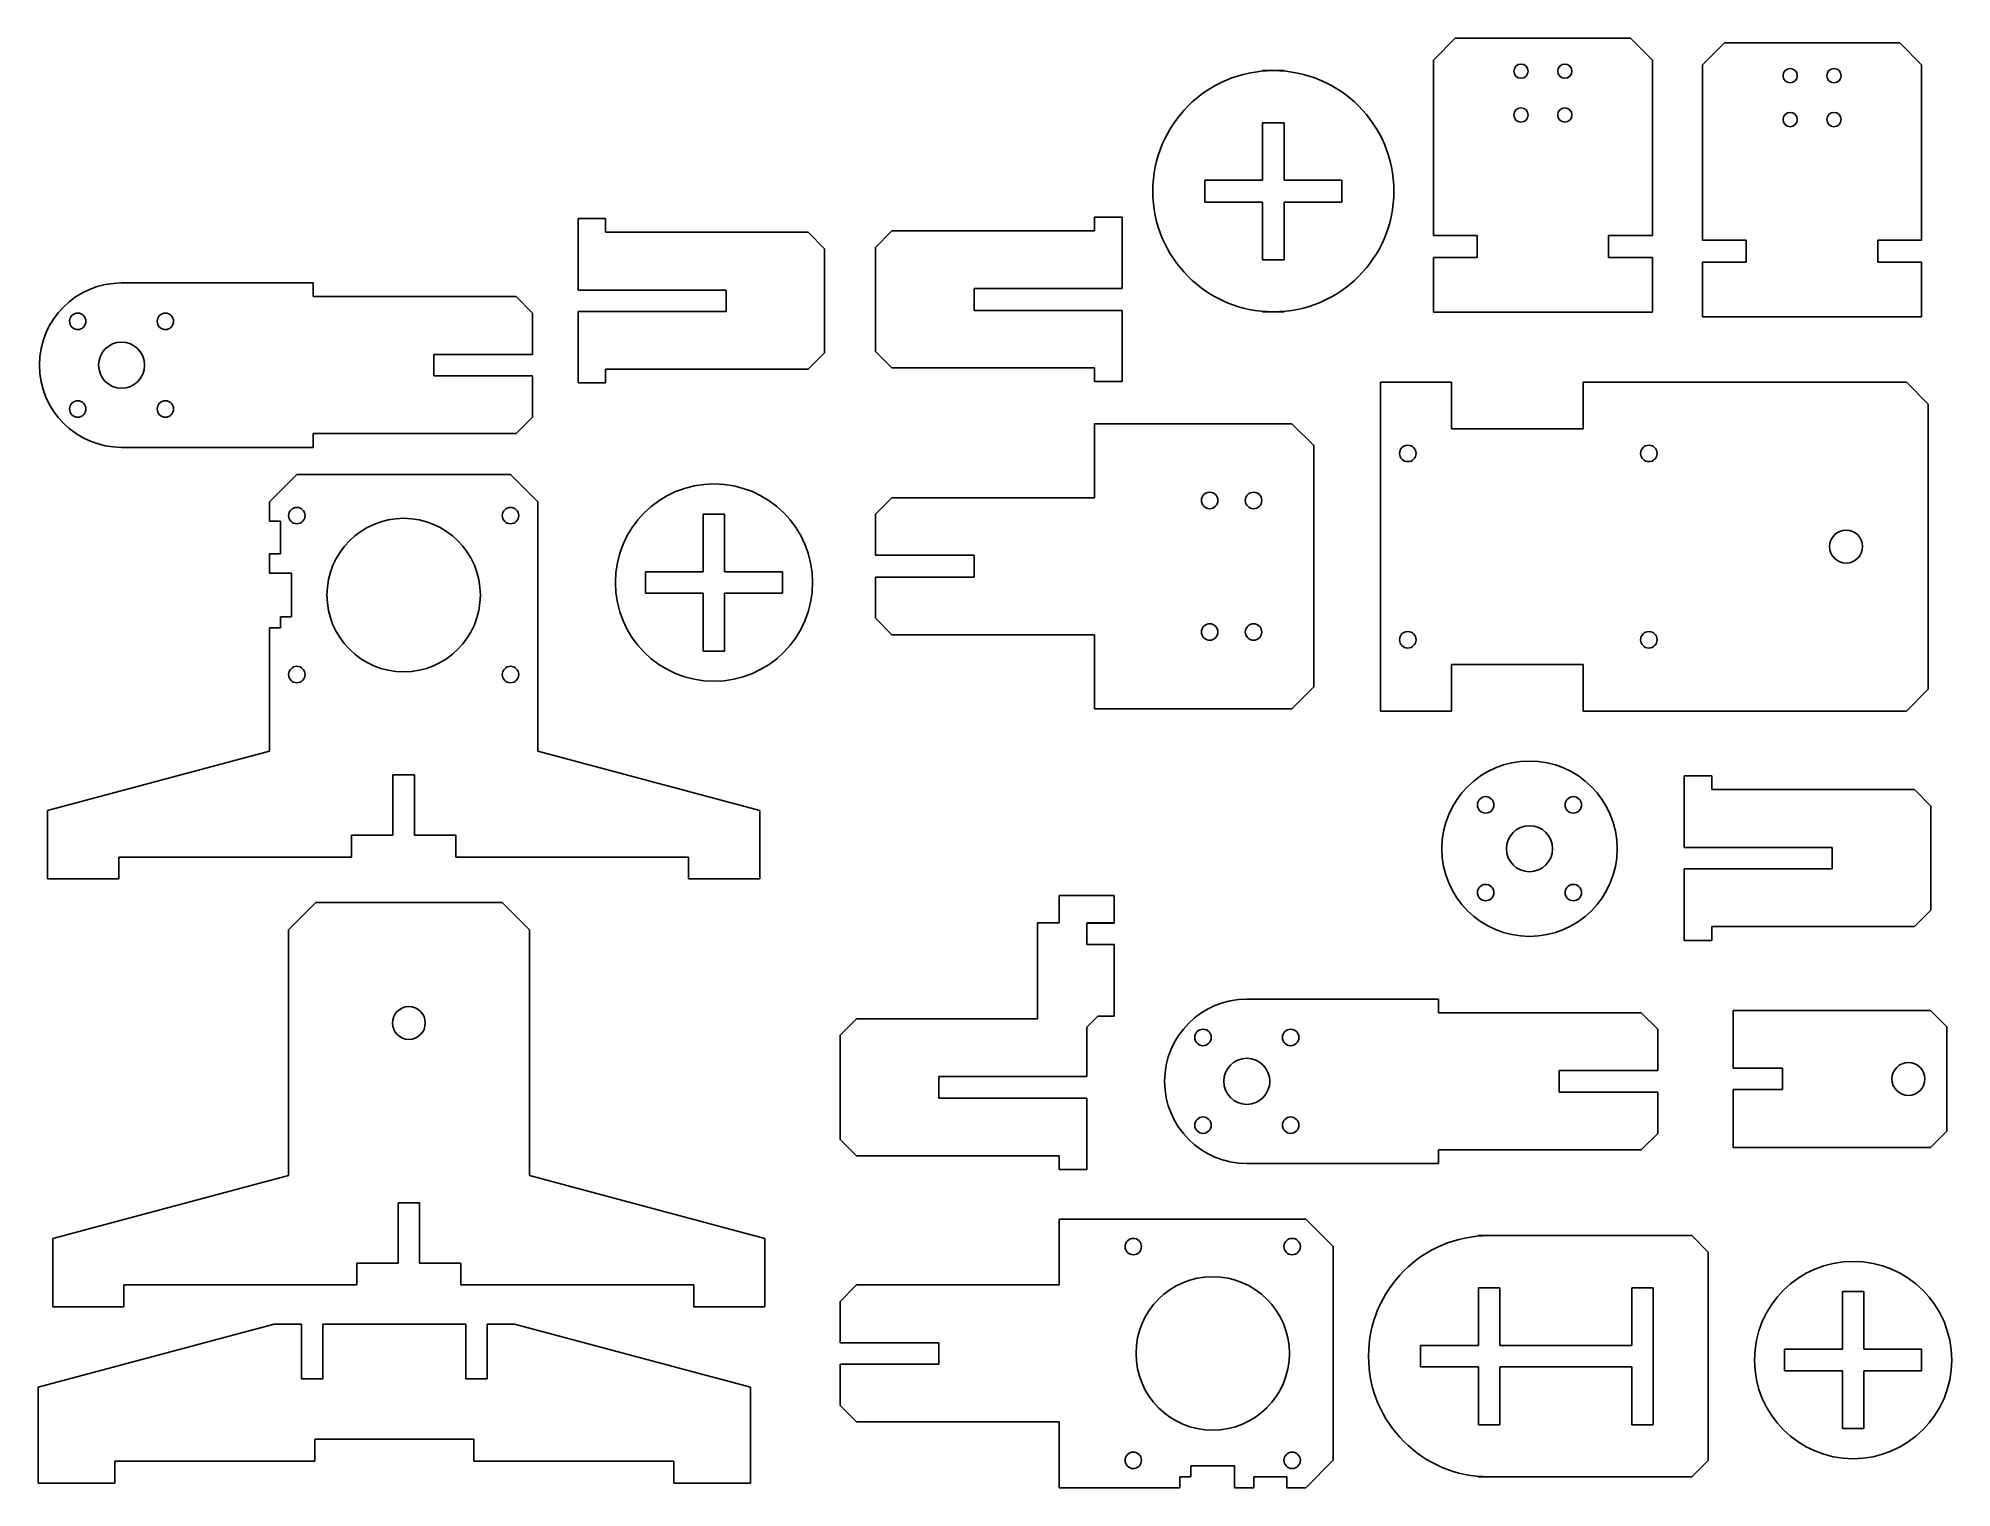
# Model space of a CAD drawing. Extents: x 13 to 362, y 15 to 279.
import ezdxf

# ---------------------------------------------------------------- set-up
doc = ezdxf.new("R2010")
doc.units = 0
doc.layers.add('外形線', color=7, linetype='CONTINUOUS')
doc.layers.add('実線', color=7, linetype='CONTINUOUS')

msp = doc.modelspace()

# ---------------------------------------------------------------- linework, layer by layer
at = {"layer": '外形線', "linetype": 'CONTINUOUS'}
for p, q in [((271.21, 279.35), (267.21, 275.35)), ((303.21, 279.35), (271.21, 279.35)), ((303.21, 279.35), (307.21, 275.35)), ((320.34, 278.52), (316.34, 274.52)), ((352.34, 278.52), (320.34, 278.52)), ((352.34, 278.52), (356.34, 274.52)), ((267.21, 275.35), (267.21, 243.35)), ((307.21, 275.35), (307.21, 243.35)), ((307.21, 275.35), (307.21, 243.35)), ((316.34, 274.52), (316.34, 242.52)), ((356.34, 274.52), (356.34, 242.52)), ((356.34, 274.52), (356.34, 242.52)), ((275.21, 243.35), (267.21, 243.35)), ((275.21, 239.35), (275.21, 243.35)), ((307.21, 243.35), (299.21, 243.35)), ((299.21, 239.35), (299.21, 243.35)), ((324.34, 242.52), (316.34, 242.52)), ((324.34, 238.52), (324.34, 242.52)), ((348.34, 238.52), (348.34, 242.52)), ((356.34, 242.52), (348.34, 242.52)), ((275.21, 239.35), (267.21, 239.35)), ((267.21, 239.35), (267.21, 229.35)), ((307.21, 239.35), (299.21, 239.35)), ((307.21, 239.35), (307.21, 229.35)), ((307.21, 239.35), (307.21, 229.35)), ((324.34, 238.52), (316.34, 238.52)), ((316.34, 238.52), (316.34, 228.52)), ((356.34, 238.52), (348.34, 238.52)), ((356.34, 238.52), (356.34, 228.52)), ((356.34, 238.52), (356.34, 228.52)), ((111.1, 233.41), (138.1, 233.41)), ((111.1, 229.51), (138.1, 229.51)), ((307.21, 229.35), (267.21, 229.35)), ((356.34, 228.52), (316.34, 228.52)), ((102.77, 221.66), (84.77, 221.66)), ((12.77, 219.71), (12.77, 219.71)), ((102.77, 217.76), (84.77, 217.76)), ((98.76, 199.76), (59.76, 199.76)), ((133.95, 181.99), (133.95, 192.54)), ((137.85, 181.99), (137.85, 192.54)), ((133.95, 181.99), (123.4, 181.99)), ((148.4, 181.99), (137.85, 181.99)), ((133.95, 178.09), (123.4, 178.09)), ((133.95, 167.54), (133.95, 178.09)), ((137.85, 167.54), (137.85, 178.09)), ((148.4, 178.09), (137.85, 178.09)), ((54.76, 149.29), (14.26, 138.44)), ((103.76, 149.29), (144.26, 138.44)), ((77.31, 133.96), (77.31, 144.96)), ((81.21, 133.96), (81.21, 144.96)), ((14.26, 138.44), (14.26, 125.96)), ((144.26, 138.44), (144.26, 125.96)), ((27.26, 125.96), (27.26, 129.96)), ((69.76, 129.96), (27.26, 129.96)), ((131.26, 129.96), (88.76, 129.96)), ((131.26, 125.96), (131.26, 129.96)), ((313.02, 131.71), (340.02, 131.71)), ((313.02, 127.81), (340.02, 127.81)), ((198.94, 122.94), (208.94, 122.94)), ((58.21, 116.68), (63.21, 121.68)), ((97.21, 121.68), (63.21, 121.68)), ((97.21, 121.68), (102.21, 116.68)), ((58.21, 116.68), (58.21, 71.88)), ((102.21, 116.68), (102.21, 71.88)), ((194.94, 117.94), (194.94, 100.44)), ((194.94, 117.94), (198.94, 117.94)), ((194.94, 117.94), (198.94, 117.94)), ((203.94, 117.94), (208.94, 117.94)), ((208.94, 117.89), (203.94, 117.89)), ((208.94, 113.99), (203.94, 113.99)), ((357.93, 101.97), (321.93, 101.97)), ((357.93, 101.97), (360.93, 98.97)), ((205.94, 100.94), (203.94, 98.94)), ((205.94, 100.94), (208.94, 100.94)), ((308.16, 90.99), (290.16, 90.99)), ((321.93, 91.42), (330.93, 91.42)), ((203.94, 89.89), (176.94, 89.89)), ((218.16, 89.04), (218.16, 89.04)), ((321.93, 87.52), (330.93, 87.52)), ((203.94, 85.99), (176.94, 85.99)), ((308.16, 87.09), (290.16, 87.09)), ((357.93, 76.97), (321.93, 76.97)), ((357.93, 76.97), (360.93, 79.97)), ((58.21, 71.88), (15.21, 60.35)), ((102.21, 71.88), (145.21, 60.35)), ((78.26, 55.88), (78.26, 66.88)), ((82.16, 55.88), (82.16, 66.88)), ((15.21, 60.35), (15.21, 47.88)), ((145.21, 60.35), (145.21, 47.88)), ((314.38, 60.88), (317.38, 57.88)), ((317.38, 57.88), (317.38, 19.88)), ((28.21, 47.88), (28.21, 51.88)), ((70.71, 51.88), (28.21, 51.88)), ((132.21, 51.88), (89.71, 51.88)), ((132.21, 47.88), (132.21, 51.88)), ((275.43, 40.83), (275.43, 51.38)), ((279.33, 40.83), (279.33, 51.38)), ((303.43, 51.38), (307.33, 51.38)), ((303.43, 51.38), (303.43, 40.83)), ((307.33, 51.38), (307.33, 26.38)), ((341.89, 40.14), (341.89, 50.69)), ((345.79, 40.14), (345.79, 50.69)), ((158.94, 41.34), (176.94, 41.34)), ((264.88, 40.83), (275.43, 40.83)), ((279.33, 40.83), (303.43, 40.83)), ((341.89, 40.14), (331.34, 40.14)), ((356.34, 40.14), (345.79, 40.14)), ((158.94, 37.44), (176.94, 37.44)), ((264.88, 36.93), (275.43, 36.93)), ((275.43, 26.38), (275.43, 36.93)), ((279.33, 26.38), (279.33, 36.93)), ((279.33, 36.93), (303.43, 36.93)), ((303.43, 36.93), (303.43, 26.38)), ((341.89, 36.24), (331.34, 36.24)), ((341.89, 25.69), (341.89, 36.24)), ((345.79, 25.69), (345.79, 36.24)), ((356.34, 36.24), (345.79, 36.24)), ((303.43, 26.38), (307.33, 26.38)), ((314.38, 16.88), (317.38, 19.88))]:
    msp.add_line(p, q, dxfattribs=at)
for centre, radius in [((283.21, 273.35), 1.3), ((291.21, 273.35), 1.3), ((332.34, 272.52), 1.3), ((340.34, 272.52), 1.3), ((283.21, 265.35), 1.3), ((291.21, 265.35), 1.3), ((332.34, 264.52), 1.3), ((340.34, 264.52), 1.3), ((262.55, 203.6), 1.5), ((306.55, 203.6), 1.5), ((79.26, 177.76), 14), ((342.55, 186.6), 3), ((262.55, 169.6), 1.5), ((306.55, 169.6), 1.5), ((284.76, 131.48), 16), ((276.76, 139.48), 1.5), ((292.76, 139.48), 1.5), ((284.76, 131.48), 4.2), ((276.76, 123.48), 1.5), ((292.76, 123.48), 1.5)]:
    msp.add_circle(centre, radius, dxfattribs=at)
for centre, start, end in [((27.77, 219.71), 90, 180), ((27.77, 219.71), 180, 270), ((233.16, 89.04), 90, 180), ((233.16, 89.04), 180, 270)]:
    msp.add_arc(centre, 15, start, end, dxfattribs=at)
at = {"layer": '実線', "linetype": 'CONTINUOUS'}
for p, q in [((236.01, 273.44), (236.01, 273.34)), ((240.01, 273.44), (236.01, 273.44)), ((240.01, 273.44), (240.01, 273.34)), ((240.01, 263.94), (236.01, 263.94)), ((236.01, 263.94), (236.01, 253.44)), ((240.01, 263.94), (240.01, 253.44)), ((225.51, 253.44), (236.01, 253.44)), ((225.51, 253.44), (225.51, 249.44)), ((240.01, 253.44), (250.51, 253.44)), ((250.51, 253.44), (250.51, 249.44)), ((225.51, 249.44), (236.01, 249.44)), ((236.01, 249.44), (236.01, 238.94)), ((240.01, 249.44), (250.51, 249.44)), ((240.01, 249.44), (240.01, 238.94)), ((111.1, 246.46), (111.1, 233.41)), ((111.1, 246.46), (116.1, 246.46)), ((116.1, 243.96), (116.1, 246.46)), ((205.39, 246.7), (210.39, 246.7)), ((205.39, 244.2), (205.39, 246.7)), ((153.1, 243.96), (116.1, 243.96)), ((156.1, 240.96), (153.1, 243.96)), ((165.39, 241.2), (168.39, 244.2)), ((168.39, 244.2), (205.39, 244.2)), ((156.1, 221.96), (156.1, 240.96)), ((240.01, 238.94), (236.01, 238.94)), ((62.77, 234.71), (27.77, 234.71)), ((62.77, 232.21), (62.77, 234.71)), ((99.77, 232.21), (62.77, 232.21)), ((99.77, 232.21), (102.77, 229.21)), ((138.1, 233.41), (138.1, 229.51)), ((183.39, 233.7), (210.39, 233.7)), ((102.77, 221.66), (102.77, 229.21)), ((111.1, 229.51), (111.1, 216.46)), ((183.39, 229.7), (210.39, 229.7)), ((236.01, 229.53), (236.01, 229.44)), ((236.01, 229.44), (240.01, 229.44)), ((240.01, 229.53), (240.01, 229.44)), ((84.77, 221.66), (84.77, 217.76)), ((156.1, 221.96), (153.1, 218.96)), ((165.39, 222.2), (168.39, 219.2)), ((102.77, 210.21), (102.77, 217.76)), ((116.1, 216.46), (116.1, 218.96)), ((153.1, 218.96), (116.1, 218.96)), ((205.39, 219.2), (168.39, 219.2)), ((205.39, 216.7), (205.39, 219.2)), ((205.39, 216.7), (210.39, 216.7)), ((257.55, 156.6), (257.55, 216.6)), ((270.55, 216.6), (257.55, 216.6)), ((270.55, 208.1), (270.55, 216.6)), ((294.55, 208.1), (294.55, 216.6)), ((353.55, 216.6), (294.55, 216.6)), ((353.55, 216.6), (357.55, 212.6)), ((111.1, 216.46), (116.1, 216.46)), ((102.77, 210.21), (99.77, 207.21)), ((357.55, 160.6), (357.55, 212.6)), ((99.77, 207.21), (62.77, 207.21)), ((62.77, 204.71), (62.77, 207.21)), ((241.39, 209.02), (205.39, 209.02)), ((241.39, 209.02), (245.39, 205.02)), ((294.55, 208.1), (270.55, 208.1)), ((62.77, 204.71), (27.77, 204.71)), ((245.39, 205.02), (245.39, 161.02)), ((59.76, 199.76), (54.76, 194.76)), ((98.76, 199.76), (103.76, 194.76)), ((54.76, 194.76), (54.76, 191.26)), ((103.76, 194.76), (103.76, 149.29)), ((137.85, 192.54), (133.95, 192.54)), ((56.76, 191.26), (54.76, 191.26)), ((56.76, 185.26), (56.76, 191.26)), ((56.76, 185.26), (54.76, 185.26)), ((54.76, 185.26), (54.76, 181.76)), ((58.76, 181.76), (54.76, 181.76)), ((58.76, 173.76), (58.76, 181.76)), ((123.4, 181.99), (123.4, 178.09)), ((148.4, 181.99), (148.4, 178.09)), ((56.76, 171.76), (54.76, 171.76)), ((54.76, 171.76), (54.76, 149.29)), ((56.76, 171.76), (56.76, 173.76)), ((58.76, 173.76), (56.76, 173.76)), ((137.85, 167.54), (133.95, 167.54)), ((294.55, 165.1), (270.55, 165.1)), ((270.55, 165.1), (270.55, 156.6)), ((294.55, 165.1), (294.55, 156.6)), ((241.39, 157.02), (245.39, 161.02)), ((357.55, 160.6), (353.55, 156.6)), ((241.39, 157.02), (205.39, 157.02)), ((270.55, 156.6), (257.55, 156.6)), ((353.55, 156.6), (294.55, 156.6)), ((81.21, 144.96), (77.31, 144.96)), ((313.02, 144.76), (313.02, 131.71)), ((313.02, 144.76), (318.02, 144.76)), ((318.02, 142.26), (318.02, 144.76)), ((355.02, 142.26), (318.02, 142.26)), ((358.02, 139.26), (355.02, 142.26)), ((358.02, 120.26), (358.02, 139.26)), ((69.76, 129.96), (69.76, 133.96)), ((69.76, 133.96), (77.31, 133.96)), ((81.21, 133.96), (88.76, 133.96)), ((88.76, 129.96), (88.76, 133.96)), ((340.02, 131.71), (340.02, 127.81)), ((27.26, 125.96), (14.26, 125.96)), ((131.26, 125.96), (144.26, 125.96)), ((313.02, 127.81), (313.02, 114.76)), ((198.94, 117.94), (198.94, 122.94)), ((208.94, 122.94), (208.94, 117.89)), ((358.02, 120.26), (355.02, 117.26)), ((318.02, 114.76), (318.02, 117.26)), ((355.02, 117.26), (318.02, 117.26)), ((208.94, 113.99), (208.94, 100.94)), ((313.02, 114.76), (318.02, 114.76)), ((268.16, 104.04), (233.16, 104.04)), ((268.16, 101.54), (268.16, 104.04)), ((305.16, 101.54), (268.16, 101.54)), ((305.16, 101.54), (308.16, 98.54)), ((321.93, 91.42), (321.93, 101.97)), ((158.94, 97.44), (161.94, 100.44)), ((161.94, 100.44), (194.94, 100.44)), ((308.16, 90.99), (308.16, 98.54)), ((360.93, 79.97), (360.93, 98.97)), ((290.16, 90.99), (290.16, 87.09)), ((321.93, 76.97), (321.93, 87.52)), ((308.16, 79.54), (308.16, 87.09)), ((158.94, 78.44), (161.94, 75.44)), ((308.16, 79.54), (305.16, 76.54)), ((198.94, 75.44), (161.94, 75.44)), ((198.94, 72.94), (198.94, 75.44)), ((268.16, 74.04), (233.16, 74.04)), ((305.16, 76.54), (268.16, 76.54)), ((268.16, 74.04), (268.16, 76.54)), ((198.94, 72.94), (203.94, 72.94)), ((82.16, 66.88), (78.26, 66.88)), ((198.94, 63.89), (243.94, 63.89)), ((243.94, 63.89), (248.94, 58.89)), ((279.38, 60.88), (275.38, 60.88)), ((277.38, 60.88), (314.38, 60.88)), ((248.94, 58.89), (248.94, 19.89)), ((70.71, 51.88), (70.71, 55.88)), ((70.71, 55.88), (78.26, 55.88)), ((82.16, 55.88), (89.71, 55.88)), ((89.71, 51.88), (89.71, 55.88)), ((279.33, 51.38), (275.43, 51.38)), ((345.79, 50.69), (341.89, 50.69)), ((28.21, 47.88), (15.21, 47.88)), ((132.21, 47.88), (145.21, 47.88)), ((12.56, 33.21), (55.61, 44.74)), ((55.61, 44.74), (60.61, 44.74)), ((60.61, 34.74), (60.61, 44.74)), ((64.51, 34.74), (64.51, 44.74)), ((64.51, 44.74), (90.61, 44.74)), ((90.61, 34.74), (90.61, 44.74)), ((94.51, 34.74), (94.51, 44.74)), ((94.51, 44.74), (99.51, 44.74)), ((142.56, 33.21), (99.51, 44.74)), ((264.88, 40.83), (264.88, 36.93)), ((331.34, 40.14), (331.34, 36.24)), ((356.34, 40.14), (356.34, 36.24)), ((12.56, 15.74), (12.56, 33.21)), ((64.51, 34.74), (60.61, 34.74)), ((90.61, 34.74), (94.51, 34.74)), ((142.56, 15.74), (142.56, 33.21)), ((279.33, 26.38), (275.43, 26.38)), ((345.79, 25.69), (341.89, 25.69)), ((63.06, 23.74), (92.06, 23.74)), ((63.06, 19.74), (63.06, 23.74)), ((92.06, 19.74), (92.06, 23.74)), ((26.56, 15.74), (26.56, 19.74)), ((63.06, 19.74), (26.56, 19.74)), ((128.56, 19.74), (92.06, 19.74)), ((128.56, 15.74), (128.56, 19.74)), ((222.94, 18.89), (222.94, 16.89)), ((222.94, 18.89), (230.94, 18.89)), ((230.94, 18.89), (230.94, 14.89)), ((243.94, 14.89), (248.94, 19.89)), ((26.56, 15.74), (12.56, 15.74)), ((128.56, 15.74), (142.56, 15.74)), ((198.94, 14.89), (220.94, 14.89)), ((220.94, 16.89), (220.94, 14.89)), ((222.94, 16.89), (220.94, 16.89)), ((230.94, 14.89), (234.44, 14.89)), ((234.44, 16.89), (234.44, 14.89)), ((240.44, 16.89), (234.44, 16.89)), ((240.44, 16.89), (240.44, 14.89)), ((240.44, 14.89), (243.94, 14.89)), ((275.38, 16.88), (279.38, 16.88)), ((277.38, 16.88), (314.38, 16.88))]:
    msp.add_line(p, q, dxfattribs=at)
at = {"layer": '実線'}
for p, q in [((210.39, 246.7), (210.39, 233.7)), ((165.39, 241.2), (165.39, 222.2)), ((183.39, 233.7), (183.39, 229.7)), ((210.39, 229.7), (210.39, 216.7)), ((205.39, 209.02), (205.39, 195.52)), ((165.39, 192.52), (168.39, 195.52)), ((165.39, 192.52), (165.39, 185.02)), ((168.39, 195.52), (205.39, 195.52)), ((165.39, 185.02), (183.39, 185.02)), ((183.39, 185.02), (183.39, 181.02)), ((165.39, 181.02), (183.39, 181.02)), ((165.39, 181.02), (165.39, 173.52)), ((165.39, 173.52), (168.39, 170.52)), ((168.39, 170.52), (205.39, 170.52)), ((205.39, 170.52), (205.39, 157.02)), ((203.94, 117.89), (203.94, 113.99)), ((203.94, 98.94), (203.94, 89.89)), ((158.94, 97.44), (158.94, 78.44)), ((330.93, 91.42), (330.93, 87.52)), ((176.94, 89.89), (176.94, 85.99)), ((203.94, 85.99), (203.94, 72.94)), ((198.94, 63.89), (198.94, 51.89)), ((158.94, 48.89), (161.94, 51.89)), ((161.94, 51.89), (198.94, 51.89)), ((158.94, 48.89), (158.94, 41.34)), ((176.94, 41.34), (176.94, 37.44)), ((158.94, 37.44), (158.94, 29.89)), ((158.94, 29.89), (161.94, 26.89)), ((161.94, 26.89), (198.94, 26.89)), ((198.94, 26.89), (198.94, 14.89))]:
    msp.add_line(p, q, dxfattribs=at)
at = {"layer": '実線', "linetype": 'CONTINUOUS'}
for centre, radius in [((238.01, 251.44), 22), ((19.77, 227.71), 1.5), ((35.77, 227.71), 1.5), ((27.77, 219.71), 4.2), ((19.77, 211.71), 1.5), ((35.77, 211.71), 1.5), ((135.9, 180.04), 18), ((226.39, 195.02), 1.5), ((234.39, 195.02), 1.5), ((59.76, 192.26), 1.5), ((98.76, 192.26), 1.5), ((226.39, 171.02), 1.5), ((234.39, 171.02), 1.5), ((59.76, 163.26), 1.5), ((98.76, 163.26), 1.5), ((80.21, 99.68), 3), ((225.16, 97.04), 1.5), ((241.16, 97.04), 1.5), ((233.16, 89.04), 4.2), ((353.93, 89.47), 3), ((225.16, 81.04), 1.5), ((241.16, 81.04), 1.5), ((212.44, 58.89), 1.5), ((241.44, 58.89), 1.5), ((343.84, 38.19), 18), ((226.94, 39.39), 14), ((212.44, 19.89), 1.5), ((241.44, 19.89), 1.5)]:
    msp.add_circle(centre, radius, dxfattribs=at)
msp.add_arc((277.38, 38.88), 22, 90, 270, dxfattribs=at)

doc.saveas('drawing.dxf')
